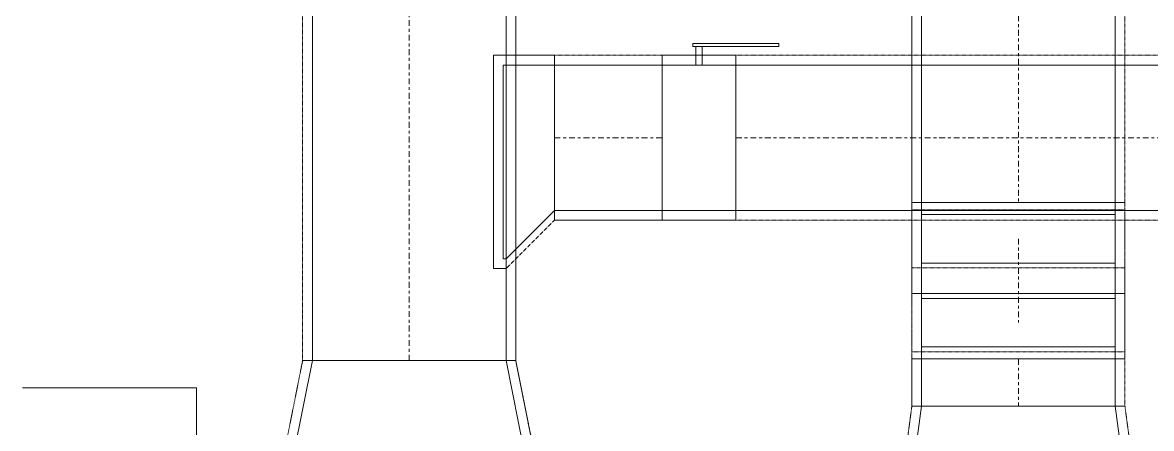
# Model space of a CAD drawing. Header units: inches. Extents: x -83664 to 20107, y -47222 to 19398.
# Drawn here: x 2016 to 4346, y -5543 to -4706 of the extents above; entities that cross this region are included whole.
import ezdxf

# ---------------------------------------------------------------- set-up
doc = ezdxf.new("R2010")
doc.units = ezdxf.units.IN
doc.header["$MEASUREMENT"] = 0
doc.linetypes.add('Center', pattern=[29.999999, 12, -6, 6, -6])
doc.linetypes.add('Hidden 0_50', pattern=[1.0584, 0.5292, -0.5292])
doc.layers.add('M-HVAC-DUCT', color=7, linetype='Continuous', lineweight=9, true_color=0xffe97f)
doc.layers.add('M-HVAC-DUCT-CNTR', color=7, linetype='Center', lineweight=9)
doc.layers.add('M-HVAC-DUCT-IDEN', color=7, linetype='Continuous', lineweight=18)

# ---------------------------------------------------------------- blocks, each defined once
blk = doc.blocks.new('M_Rectangular Transition - Length - Standard-8295920-FIRST FLOOR AC CONDITIONING LAYOUT - PART A')
at = {"layer": 'M-HVAC-DUCT', "color": 6, "true_color": 0xff00ff}
for p, q in [((0, 275), (0, -275)), ((0, 275), (375, 200)), ((0, 275), (375, 200)), ((0, -275), (0, 275)), ((375, -200), (375, 200)), ((375, 200), (375, -200)), ((0, -275), (375, -200)), ((375, -200), (0, -275))]:
    blk.add_line(p, q, dxfattribs=at)
blk = doc.blocks.new('M_Rectangular Tap - Beveled - Standard-V65-FIRST FLOOR AC CONDITIONING LAYOUT - PART A')
at = {"layer": 'M-HVAC-DUCT', "color": 6, "true_color": 0xff00ff}
for p, q in [((0, 250), (-6.096, 250)), ((-6.096, -150), (-6.096, 250)), ((-6.096, 250), (-6.096, -150)), ((-6.096, 250), (0, 250)), ((100, 150), (0, 250)), ((100, 150), (0, 250)), ((100, 150), (100, -150)), ((100, -150), (100, 150)), ((-6.096, -150), (100, -150)), ((100, -150), (-6.096, -150))]:
    blk.add_line(p, q, dxfattribs=at)
blk = doc.blocks.new('TEMW-ME-DMP-Volume Control Damper - Standard-V98-FIRST FLOOR AC CONDITIONING LAYOUT - PART A')
at = {"layer": 'M-HVAC-DUCT', "color": 6, "true_color": 0xff00ff}
for p, q in [((-165.1, 188.1), (-165.1, 194.45)), ((-152.4, 194.45), (-165.1, 194.45)), ((-165.1, 188.1), (-152.4, 188.1)), ((0, 194.45), (-152.4, 194.45)), ((-152.4, 194.45), (0, 194.45)), ((0, 188.1), (-152.4, 188.1)), ((-152.4, 188.1), (0, 188.1)), ((-6.35, 150), (-6.35, 188.1)), ((6.35, 188.1), (-6.35, 188.1)), ((6.35, 188.1), (-6.35, 188.1)), ((12.7, 194.45), (0, 194.45)), ((0, 188.1), (12.7, 188.1)), ((6.35, 188.1), (6.35, 150)), ((12.7, 194.45), (12.7, 188.1)), ((-76.2, 150), (-76.2, -150)), ((-76.2, -150), (-76.2, 150)), ((76.2, 150), (-76.2, 150)), ((-76.2, 150), (76.2, 150)), ((-76.2, 150), (76.2, 150)), ((-6.35, 150), (6.35, 150)), ((-6.35, 150), (6.35, 150)), ((76.2, 150), (76.2, -150)), ((76.2, -150), (76.2, 150)), ((-76.2, -150), (76.2, -150)), ((-76.2, -150), (76.2, -150)), ((-76.2, -150), (76.2, -150))]:
    blk.add_line(p, q, dxfattribs=at)
blk = doc.blocks.new('M_Rec Elbow - Radius - 0_75W-7691857-FIRST FLOOR AC CONDITIONING LAYOUT - PART A')
at = {"layer": 'M-HVAC-DUCT', "color": 30, "true_color": 0xff7f00}
for p, q in [((155328.5, 93295.2), (155728.5, 93295.2)), ((155728.5, 93295.2), (155328.5, 93295.2)), ((155328.5, 93295.2), (155328.5, 93270.2)), ((155328.5, 93170.2), (155328.5, 93295.2)), ((155728.5, 93270.2), (155728.5, 93295.2)), ((155728.5, 93170.2), (155728.5, 93295.2)), ((155328.5, 93270.2), (155328.5, 93170.2)), ((155728.5, 93270.2), (155328.5, 93270.2)), ((155728.5, 93170.2), (155728.5, 93270.2)), ((155328.5, 93170.2), (155728.5, 93170.2))]:
    blk.add_line(p, q, dxfattribs=at)
blk = doc.blocks.new('M_Rec Elbow - Radius - 0_75W-V203-FIRST FLOOR AC CONDITIONING LAYOUT - PART A')
at = {"layer": 'M-HVAC-DUCT', "color": 30, "true_color": 0xff7f00}
for p, q in [((155328.5, 92997.3), (155328.5, 93097.3)), ((155328.5, 93097.3), (155728.5, 93097.3)), ((155328.5, 93097.3), (155328.5, 92972.3)), ((155728.5, 93097.3), (155728.5, 92997.3)), ((155728.5, 93097.3), (155728.5, 92972.3)), ((155728.5, 92997.3), (155328.5, 92997.3)), ((155328.5, 92997.3), (155328.5, 92972.3)), ((155728.5, 92972.3), (155728.5, 92997.3)), ((155728.5, 92972.3), (155328.5, 92972.3)), ((155328.5, 92972.3), (155728.5, 92972.3))]:
    blk.add_line(p, q, dxfattribs=at)
blk = doc.blocks.new('M_Rec Transition - Length - Standard-9298747-FIRST FLOOR AC CONDITIONING LAYOUT - PART A')
at = {"layer": 'M-HVAC-DUCT', "color": 30, "true_color": 0xff7f00}
for p, q in [((0, 200), (375, 250)), ((0, 200), (375, 250)), ((375, -250), (375, 250)), ((375, 250), (375, -250)), ((0, 200), (0, -200)), ((0, -200), (0, 200)), ((0, -200), (375, -250)), ((375, -250), (0, -200))]:
    blk.add_line(p, q, dxfattribs=at)
blk = doc.blocks.new('TEMW-SMBZ-HO-BM-HVAC-00002_rvt-1-FIRST FLOOR AC CONDITIONING LAYOUT - PART A')
at = {"layer": 'M-HVAC-DUCT', "color": 30, "linetype": 'Hidden 0_50', "true_color": 0xff7f00}
for p, q in [((155308.5, 95091), (155308.5, 93295.2)), ((155308.5, 93295.2), (155308.5, 95091)), ((155748.5, 93295.2), (155748.5, 95091)), ((155748.5, 93295.2), (155748.5, 95091)), ((155308.5, 93295.2), (155748.5, 93295.2)), ((155748.5, 93295.2), (155308.5, 93295.2)), ((155308.5, 93280.2), (155308.5, 93295.2)), ((155308.5, 93295.2), (155308.5, 93160.2)), ((155748.5, 93295.2), (155308.5, 93295.2)), ((155748.5, 93295.2), (155308.5, 93295.2)), ((155748.5, 93160.2), (155748.5, 93295.2)), ((155748.5, 93295.2), (155748.5, 93280.2)), ((155308.5, 93280.2), (155748.5, 93280.2)), ((155308.5, 93160.2), (155308.5, 93280.2)), ((155308.5, 93280.2), (155308.5, 93107.3)), ((155308.5, 93160.2), (155308.5, 93280.2)), ((155308.5, 93280.2), (155748.5, 93280.2)), ((155748.5, 93280.2), (155748.5, 93160.2)), ((155748.5, 93107.3), (155748.5, 93280.2)), ((155748.5, 93280.2), (155748.5, 93160.2)), ((155748.5, 93160.2), (155308.5, 93160.2)), ((155308.5, 92987.3), (155308.5, 93160.2)), ((155748.5, 93160.2), (155308.5, 93160.2)), ((155748.5, 92987.3), (155748.5, 93160.2)), ((155308.5, 93107.3), (155308.5, 92987.3)), ((155748.5, 93107.3), (155308.5, 93107.3)), ((155308.5, 93107.3), (155308.5, 92972.3)), ((155308.5, 93107.3), (155308.5, 92987.3)), ((155308.5, 93107.3), (155748.5, 93107.3)), ((155748.5, 92987.3), (155748.5, 93107.3)), ((155748.5, 92987.3), (155748.5, 93107.3)), ((155748.5, 92972.3), (155748.5, 93107.3)), ((155308.5, 92987.3), (155748.5, 92987.3)), ((155308.5, 92972.3), (155308.5, 92987.3)), ((155308.5, 92987.3), (155748.5, 92987.3)), ((155748.5, 92987.3), (155748.5, 92972.3)), ((155308.5, 92972.3), (155748.5, 92972.3)), ((155748.5, 92972.3), (155308.5, 92972.3)), ((155308.5, 92972.3), (155308.5, 92875)), ((155308.5, 92875), (155308.5, 92972.3)), ((155748.5, 92972.3), (155308.5, 92972.3)), ((155308.5, 92972.3), (155748.5, 92972.3)), ((155748.5, 92875), (155748.5, 92972.3)), ((155748.5, 92875), (155748.5, 92972.3)), ((155308.5, 92875), (155258.5, 92500)), ((155258.5, 92500), (155308.5, 92875)), ((155308.5, 92875), (155748.5, 92875)), ((155748.5, 92875), (155308.5, 92875)), ((155748.5, 92875), (155308.5, 92875)), ((155308.5, 92875), (155748.5, 92875)), ((155748.5, 92875), (155798.5, 92500)), ((155748.5, 92875), (155798.5, 92500))]:
    blk.add_line(p, q, dxfattribs=at)
at = {"layer": 'M-HVAC-DUCT', "color": 30, "true_color": 0xff7f00}
for p, q in [((155328.5, 93295.2), (155328.5, 95091)), ((155328.5, 93295.2), (155328.5, 95091)), ((155728.5, 95091), (155728.5, 93295.2)), ((155728.5, 93295.2), (155728.5, 95091)), ((155728.5, 93295.2), (155328.5, 93295.2)), ((155328.5, 93295.2), (155728.5, 93295.2)), ((155328.5, 93170.2), (155328.5, 93270.2)), ((155328.5, 93270.2), (155728.5, 93270.2)), ((155328.5, 93097.3), (155328.5, 93270.2)), ((155728.5, 93270.2), (155728.5, 93170.2)), ((155728.5, 93097.3), (155728.5, 93270.2)), ((155728.5, 93170.2), (155328.5, 93170.2)), ((155328.5, 92997.3), (155328.5, 93170.2)), ((155728.5, 93170.2), (155728.5, 92997.3)), ((155728.5, 93097.3), (155328.5, 93097.3)), ((155328.5, 93097.3), (155328.5, 92997.3)), ((155728.5, 92997.3), (155728.5, 93097.3)), ((155328.5, 92997.3), (155728.5, 92997.3)), ((155728.5, 92972.3), (155328.5, 92972.3)), ((155328.5, 92972.3), (155728.5, 92972.3)), ((155328.5, 92875), (155328.5, 92972.3)), ((155328.5, 92875), (155328.5, 92972.3)), ((155728.5, 92972.3), (155728.5, 92875)), ((155728.5, 92875), (155728.5, 92972.3)), ((155728.5, 92875), (155328.5, 92875)), ((155328.5, 92875), (155728.5, 92875))]:
    blk.add_line(p, q, dxfattribs=at)
at = {"layer": 'M-HVAC-DUCT', "color": 6, "linetype": 'Hidden 0_50', "true_color": 0xff00ff}
for p, q in [((154050.6, 94207.7), (154050.6, 92969.1)), ((154050.6, 94207.7), (154050.6, 92969.1)), ((154490.6, 92969.1), (154490.6, 94207.7)), ((154490.6, 94207.7), (154490.6, 92969.1)), ((154444.5, 93158.6), (154444.5, 93598.6)), ((154444.5, 93598.6), (154570.6, 93598.6)), ((154570.6, 93598.6), (154444.5, 93598.6)), ((154444.5, 93598.6), (154444.5, 93158.6)), ((154570.6, 93598.6), (154570.6, 93258.6)), ((154570.6, 93258.6), (154570.6, 93598.6)), ((154570.6, 93258.6), (154570.6, 93598.6)), ((154570.6, 93598.6), (154570.6, 93258.6)), ((154792.7, 93598.6), (154570.6, 93598.6)), ((154792.7, 93598.6), (154570.6, 93598.6)), ((154792.7, 93598.6), (154792.7, 93258.6)), ((154945.1, 93598.6), (154792.7, 93598.6)), ((154792.7, 93598.6), (154945.1, 93598.6)), ((154792.7, 93258.6), (154792.7, 93598.6)), ((154792.7, 93258.6), (154792.7, 93598.6)), ((154792.7, 93598.6), (154792.7, 93258.6)), ((154945.1, 93258.6), (154945.1, 93598.6)), ((154945.1, 93598.6), (154945.1, 93258.6)), ((156920.6, 93598.6), (154945.1, 93598.6)), ((156920.6, 93598.6), (154945.1, 93598.6)), ((154945.1, 93258.6), (154945.1, 93598.6)), ((154945.1, 93598.6), (154945.1, 93258.6)), ((154570.6, 93258.6), (154470.6, 93158.6)), ((154470.6, 93158.6), (154570.6, 93258.6)), ((154570.6, 93258.6), (154792.7, 93258.6)), ((154792.7, 93258.6), (154570.6, 93258.6)), ((154792.7, 93258.6), (154945.1, 93258.6)), ((154945.1, 93258.6), (154792.7, 93258.6)), ((154945.1, 93258.6), (156920.6, 93258.6)), ((156920.6, 93258.6), (154945.1, 93258.6)), ((154470.6, 93158.6), (154444.5, 93158.6)), ((154444.5, 93158.6), (154470.6, 93158.6)), ((153975.6, 92594.1), (154050.6, 92969.1)), ((153975.6, 92594.1), (154050.6, 92969.1)), ((154490.6, 92969.1), (154050.6, 92969.1)), ((154050.6, 92969.1), (154490.6, 92969.1)), ((154490.6, 92969.1), (154050.6, 92969.1)), ((154050.6, 92969.1), (154490.6, 92969.1)), ((154565.6, 92594.1), (154490.6, 92969.1)), ((154490.6, 92969.1), (154565.6, 92594.1))]:
    blk.add_line(p, q, dxfattribs=at)
at = {"layer": 'M-HVAC-DUCT', "color": 6, "true_color": 0xff00ff}
for p, q in [((154070.6, 92969.1), (154070.6, 94207.7)), ((154070.6, 94207.7), (154070.6, 92969.1)), ((154470.6, 94207.7), (154470.6, 92969.1)), ((154470.6, 94207.7), (154470.6, 92969.1)), ((154464.5, 93578.6), (154470.6, 93578.6)), ((154470.6, 93578.6), (154464.5, 93578.6)), ((154464.5, 93178.6), (154464.5, 93578.6)), ((154464.5, 93578.6), (154464.5, 93178.6)), ((154470.6, 93178.6), (154470.6, 93578.6)), ((154470.6, 93178.6), (154470.6, 93578.6)), ((154570.6, 93578.6), (154570.6, 93278.6)), ((154570.6, 93278.6), (154570.6, 93578.6)), ((154570.6, 93578.6), (154792.7, 93578.6)), ((154792.7, 93578.6), (154570.6, 93578.6)), ((154792.7, 93578.6), (154792.7, 93278.6)), ((154792.7, 93278.6), (154792.7, 93578.6)), ((154945.1, 93578.6), (154945.1, 93278.6)), ((154945.1, 93278.6), (154945.1, 93578.6)), ((154945.1, 93578.6), (156920.6, 93578.6)), ((156920.6, 93578.6), (154945.1, 93578.6)), ((154792.7, 93278.6), (154570.6, 93278.6)), ((154792.7, 93278.6), (154570.6, 93278.6)), ((156920.6, 93278.6), (154945.1, 93278.6)), ((156920.6, 93278.6), (154945.1, 93278.6)), ((154470.6, 93178.6), (154464.5, 93178.6)), ((154464.5, 93178.6), (154470.6, 93178.6)), ((154070.6, 92969.1), (154470.6, 92969.1)), ((154470.6, 92969.1), (154070.6, 92969.1))]:
    blk.add_line(p, q, dxfattribs=at)
at = {"layer": 'M-HVAC-DUCT-CNTR', "color": 30, "true_color": 0xff7f00}
for p, q in [((155528.5, 95091), (155528.5, 93295.2)), ((155528.5, 93220.2), (155528.5, 93047.3)), ((155528.5, 92972.3), (155528.5, 92875))]:
    blk.add_line(p, q, dxfattribs=at)
at = {"layer": 'M-HVAC-DUCT-CNTR', "color": 6, "true_color": 0xff00ff}
for p, q in [((154270.6, 92969.1), (154270.6, 94207.7)), ((154570.6, 93428.6), (154792.7, 93428.6)), ((154945.1, 93428.6), (156920.6, 93428.6))]:
    blk.add_line(p, q, dxfattribs=at)
at = {"layer": 'M-HVAC-DUCT', "color": 6, "linetype": 'Hidden 0_50', "lineweight": 9, "true_color": 0xff00ff, "extrusion": (0, 0, -1)}
blk.add_blockref('TEMW-ME-DMP-Volume Control Damper - Standard-V98-FIRST FLOOR AC CONDITIONING LAYOUT - PART A', (-154868.9, 93428.6), dxfattribs=at)
at = {"layer": 'M-HVAC-DUCT', "color": 6, "linetype": 'Hidden 0_50', "lineweight": 9, "true_color": 0xff00ff, "extrusion": (0, 0, -1), "rotation": 180}
blk.add_blockref('M_Rectangular Tap - Beveled - Standard-V65-FIRST FLOOR AC CONDITIONING LAYOUT - PART A', (-154470.6, 93428.6), dxfattribs=at)
at = {"layer": 'M-HVAC-DUCT', "color": 6, "linetype": 'Hidden 0_50', "lineweight": 9, "true_color": 0xff00ff}
for name in ['M_Rec Elbow - Radius - 0_75W-7691857-FIRST FLOOR AC CONDITIONING LAYOUT - PART A', 'M_Rec Elbow - Radius - 0_75W-V203-FIRST FLOOR AC CONDITIONING LAYOUT - PART A']:
    blk.add_blockref(name, (0, 0), dxfattribs=at)
for name, p, rotation in [('M_Rectangular Transition - Length - Standard-8295920-FIRST FLOOR AC CONDITIONING LAYOUT - PART A', (154270.6, 92594.1), 90), ('M_Rec Transition - Length - Standard-9298747-FIRST FLOOR AC CONDITIONING LAYOUT - PART A', (155528.5, 92875), 270)]:
    blk.add_blockref(name, p, dxfattribs=dict(at, rotation=rotation))
blk = doc.blocks.new('TEMW-SMBZ-HO-BM-HVAC-00002_rvt-2-FIRST FLOOR AC CONDITIONING LAYOUT - PART A')
at = {"layer": 'M-HVAC-DUCT', "color": 30, "linetype": 'Hidden 0_50', "true_color": 0xff7f00}
for p, q in [((155308.5, 95091), (155308.5, 93295.2)), ((155308.5, 93295.2), (155308.5, 95091)), ((155748.5, 93295.2), (155748.5, 95091)), ((155748.5, 93295.2), (155748.5, 95091)), ((155308.5, 93295.2), (155748.5, 93295.2)), ((155748.5, 93295.2), (155308.5, 93295.2)), ((155308.5, 93280.2), (155308.5, 93295.2)), ((155308.5, 93295.2), (155308.5, 93160.2)), ((155748.5, 93295.2), (155308.5, 93295.2)), ((155748.5, 93295.2), (155308.5, 93295.2)), ((155748.5, 93160.2), (155748.5, 93295.2)), ((155748.5, 93295.2), (155748.5, 93280.2)), ((155308.5, 93280.2), (155748.5, 93280.2)), ((155308.5, 93160.2), (155308.5, 93280.2)), ((155308.5, 93280.2), (155308.5, 93107.3)), ((155308.5, 93160.2), (155308.5, 93280.2)), ((155308.5, 93280.2), (155748.5, 93280.2)), ((155748.5, 93280.2), (155748.5, 93160.2)), ((155748.5, 93107.3), (155748.5, 93280.2)), ((155748.5, 93280.2), (155748.5, 93160.2)), ((155748.5, 93160.2), (155308.5, 93160.2)), ((155308.5, 92987.3), (155308.5, 93160.2)), ((155748.5, 93160.2), (155308.5, 93160.2)), ((155748.5, 92987.3), (155748.5, 93160.2)), ((155308.5, 93107.3), (155308.5, 92987.3)), ((155748.5, 93107.3), (155308.5, 93107.3)), ((155308.5, 93107.3), (155308.5, 92972.3)), ((155308.5, 93107.3), (155308.5, 92987.3)), ((155308.5, 93107.3), (155748.5, 93107.3)), ((155748.5, 92987.3), (155748.5, 93107.3)), ((155748.5, 92987.3), (155748.5, 93107.3)), ((155748.5, 92972.3), (155748.5, 93107.3)), ((155308.5, 92987.3), (155748.5, 92987.3)), ((155308.5, 92972.3), (155308.5, 92987.3)), ((155308.5, 92987.3), (155748.5, 92987.3)), ((155748.5, 92987.3), (155748.5, 92972.3)), ((155308.5, 92972.3), (155748.5, 92972.3)), ((155748.5, 92972.3), (155308.5, 92972.3)), ((155308.5, 92972.3), (155308.5, 92875)), ((155308.5, 92875), (155308.5, 92972.3)), ((155748.5, 92972.3), (155308.5, 92972.3)), ((155308.5, 92972.3), (155748.5, 92972.3)), ((155748.5, 92875), (155748.5, 92972.3)), ((155748.5, 92875), (155748.5, 92972.3)), ((155308.5, 92875), (155258.5, 92500)), ((155258.5, 92500), (155308.5, 92875)), ((155308.5, 92875), (155748.5, 92875)), ((155748.5, 92875), (155308.5, 92875)), ((155748.5, 92875), (155308.5, 92875)), ((155308.5, 92875), (155748.5, 92875)), ((155748.5, 92875), (155798.5, 92500)), ((155748.5, 92875), (155798.5, 92500))]:
    blk.add_line(p, q, dxfattribs=at)
at = {"layer": 'M-HVAC-DUCT', "color": 30, "true_color": 0xff7f00}
for p, q in [((155328.5, 93295.2), (155328.5, 95091)), ((155328.5, 93295.2), (155328.5, 95091)), ((155728.5, 95091), (155728.5, 93295.2)), ((155728.5, 93295.2), (155728.5, 95091)), ((155728.5, 93295.2), (155328.5, 93295.2)), ((155328.5, 93295.2), (155728.5, 93295.2)), ((155328.5, 93170.2), (155328.5, 93270.2)), ((155328.5, 93270.2), (155728.5, 93270.2)), ((155328.5, 93097.3), (155328.5, 93270.2)), ((155728.5, 93270.2), (155728.5, 93170.2)), ((155728.5, 93097.3), (155728.5, 93270.2)), ((155728.5, 93170.2), (155328.5, 93170.2)), ((155328.5, 92997.3), (155328.5, 93170.2)), ((155728.5, 93170.2), (155728.5, 92997.3)), ((155728.5, 93097.3), (155328.5, 93097.3)), ((155328.5, 93097.3), (155328.5, 92997.3)), ((155728.5, 92997.3), (155728.5, 93097.3)), ((155328.5, 92997.3), (155728.5, 92997.3)), ((155728.5, 92972.3), (155328.5, 92972.3)), ((155328.5, 92972.3), (155728.5, 92972.3)), ((155328.5, 92875), (155328.5, 92972.3)), ((155328.5, 92875), (155328.5, 92972.3)), ((155728.5, 92972.3), (155728.5, 92875)), ((155728.5, 92875), (155728.5, 92972.3)), ((155728.5, 92875), (155328.5, 92875)), ((155328.5, 92875), (155728.5, 92875))]:
    blk.add_line(p, q, dxfattribs=at)
at = {"layer": 'M-HVAC-DUCT', "color": 6, "linetype": 'Hidden 0_50', "true_color": 0xff00ff}
for p, q in [((154050.6, 94207.7), (154050.6, 92969.1)), ((154050.6, 94207.7), (154050.6, 92969.1)), ((154490.6, 92969.1), (154490.6, 94207.7)), ((154490.6, 94207.7), (154490.6, 92969.1)), ((154444.5, 93158.6), (154444.5, 93598.6)), ((154444.5, 93598.6), (154570.6, 93598.6)), ((154570.6, 93598.6), (154444.5, 93598.6)), ((154444.5, 93598.6), (154444.5, 93158.6)), ((154570.6, 93598.6), (154570.6, 93258.6)), ((154570.6, 93258.6), (154570.6, 93598.6)), ((154570.6, 93258.6), (154570.6, 93598.6)), ((154570.6, 93598.6), (154570.6, 93258.6)), ((154792.7, 93598.6), (154570.6, 93598.6)), ((154792.7, 93598.6), (154570.6, 93598.6)), ((154792.7, 93598.6), (154792.7, 93258.6)), ((154945.1, 93598.6), (154792.7, 93598.6)), ((154792.7, 93598.6), (154945.1, 93598.6)), ((154792.7, 93258.6), (154792.7, 93598.6)), ((154792.7, 93258.6), (154792.7, 93598.6)), ((154792.7, 93598.6), (154792.7, 93258.6)), ((154945.1, 93258.6), (154945.1, 93598.6)), ((154945.1, 93598.6), (154945.1, 93258.6)), ((156920.6, 93598.6), (154945.1, 93598.6)), ((156920.6, 93598.6), (154945.1, 93598.6)), ((154945.1, 93258.6), (154945.1, 93598.6)), ((154945.1, 93598.6), (154945.1, 93258.6)), ((154570.6, 93258.6), (154470.6, 93158.6)), ((154470.6, 93158.6), (154570.6, 93258.6)), ((154570.6, 93258.6), (154792.7, 93258.6)), ((154792.7, 93258.6), (154570.6, 93258.6)), ((154792.7, 93258.6), (154945.1, 93258.6)), ((154945.1, 93258.6), (154792.7, 93258.6)), ((154945.1, 93258.6), (156920.6, 93258.6)), ((156920.6, 93258.6), (154945.1, 93258.6)), ((154470.6, 93158.6), (154444.5, 93158.6)), ((154444.5, 93158.6), (154470.6, 93158.6)), ((153975.6, 92594.1), (154050.6, 92969.1)), ((153975.6, 92594.1), (154050.6, 92969.1)), ((154490.6, 92969.1), (154050.6, 92969.1)), ((154050.6, 92969.1), (154490.6, 92969.1)), ((154490.6, 92969.1), (154050.6, 92969.1)), ((154050.6, 92969.1), (154490.6, 92969.1)), ((154565.6, 92594.1), (154490.6, 92969.1)), ((154490.6, 92969.1), (154565.6, 92594.1))]:
    blk.add_line(p, q, dxfattribs=at)
at = {"layer": 'M-HVAC-DUCT', "color": 6, "true_color": 0xff00ff}
for p, q in [((154070.6, 92969.1), (154070.6, 94207.7)), ((154070.6, 94207.7), (154070.6, 92969.1)), ((154470.6, 94207.7), (154470.6, 92969.1)), ((154470.6, 94207.7), (154470.6, 92969.1)), ((154464.5, 93578.6), (154470.6, 93578.6)), ((154470.6, 93578.6), (154464.5, 93578.6)), ((154464.5, 93178.6), (154464.5, 93578.6)), ((154464.5, 93578.6), (154464.5, 93178.6)), ((154470.6, 93178.6), (154470.6, 93578.6)), ((154470.6, 93178.6), (154470.6, 93578.6)), ((154570.6, 93578.6), (154570.6, 93278.6)), ((154570.6, 93278.6), (154570.6, 93578.6)), ((154570.6, 93578.6), (154792.7, 93578.6)), ((154792.7, 93578.6), (154570.6, 93578.6)), ((154792.7, 93578.6), (154792.7, 93278.6)), ((154792.7, 93278.6), (154792.7, 93578.6)), ((154945.1, 93578.6), (154945.1, 93278.6)), ((154945.1, 93278.6), (154945.1, 93578.6)), ((154945.1, 93578.6), (156920.6, 93578.6)), ((156920.6, 93578.6), (154945.1, 93578.6)), ((154792.7, 93278.6), (154570.6, 93278.6)), ((154792.7, 93278.6), (154570.6, 93278.6)), ((156920.6, 93278.6), (154945.1, 93278.6)), ((156920.6, 93278.6), (154945.1, 93278.6)), ((154470.6, 93178.6), (154464.5, 93178.6)), ((154464.5, 93178.6), (154470.6, 93178.6)), ((154070.6, 92969.1), (154470.6, 92969.1)), ((154470.6, 92969.1), (154070.6, 92969.1))]:
    blk.add_line(p, q, dxfattribs=at)
at = {"layer": 'M-HVAC-DUCT-CNTR', "color": 30, "true_color": 0xff7f00}
for p, q in [((155528.5, 95091), (155528.5, 93295.2)), ((155528.5, 93220.2), (155528.5, 93047.3)), ((155528.5, 92972.3), (155528.5, 92875))]:
    blk.add_line(p, q, dxfattribs=at)
at = {"layer": 'M-HVAC-DUCT-CNTR', "color": 6, "true_color": 0xff00ff}
for p, q in [((154270.6, 92969.1), (154270.6, 94207.7)), ((154570.6, 93428.6), (154792.7, 93428.6)), ((154945.1, 93428.6), (156920.6, 93428.6))]:
    blk.add_line(p, q, dxfattribs=at)
at = {"layer": 'M-HVAC-DUCT', "color": 6, "linetype": 'Hidden 0_50', "lineweight": 9, "true_color": 0xff00ff, "extrusion": (0, 0, -1)}
blk.add_blockref('TEMW-ME-DMP-Volume Control Damper - Standard-V98-FIRST FLOOR AC CONDITIONING LAYOUT - PART A', (-154868.9, 93428.6), dxfattribs=at)
at = {"layer": 'M-HVAC-DUCT', "color": 6, "linetype": 'Hidden 0_50', "lineweight": 9, "true_color": 0xff00ff, "extrusion": (0, 0, -1), "rotation": 180}
blk.add_blockref('M_Rectangular Tap - Beveled - Standard-V65-FIRST FLOOR AC CONDITIONING LAYOUT - PART A', (-154470.6, 93428.6), dxfattribs=at)
at = {"layer": 'M-HVAC-DUCT', "color": 6, "linetype": 'Hidden 0_50', "lineweight": 9, "true_color": 0xff00ff}
for name in ['M_Rec Elbow - Radius - 0_75W-7691857-FIRST FLOOR AC CONDITIONING LAYOUT - PART A', 'M_Rec Elbow - Radius - 0_75W-V203-FIRST FLOOR AC CONDITIONING LAYOUT - PART A']:
    blk.add_blockref(name, (0, 0), dxfattribs=at)
for name, p, rotation in [('M_Rectangular Transition - Length - Standard-8295920-FIRST FLOOR AC CONDITIONING LAYOUT - PART A', (154270.6, 92594.1), 90), ('M_Rec Transition - Length - Standard-9298747-FIRST FLOOR AC CONDITIONING LAYOUT - PART A', (155528.5, 92875), 270)]:
    blk.add_blockref(name, p, dxfattribs=dict(at, rotation=rotation))

msp = doc.modelspace()

# ---------------------------------------------------------------- linework, layer by layer
at = {"layer": 'M-HVAC-DUCT-IDEN', "lineweight": 9}
for p, q in [((2374.7, -5459.2), (2015.6, -5459.2)), ((2374.7, -6674.9), (2374.7, -5459.2))]:
    msp.add_line(p, q, dxfattribs=at)

# ---------------------------------------------------------------- block references
at = {"lineweight": 5}
for name in ['TEMW-SMBZ-HO-BM-HVAC-00002_rvt-1-FIRST FLOOR AC CONDITIONING LAYOUT - PART A', 'TEMW-SMBZ-HO-BM-HVAC-00002_rvt-2-FIRST FLOOR AC CONDITIONING LAYOUT - PART A']:
    msp.add_blockref(name, (-151456.7, -98372.2), dxfattribs=at)

doc.saveas('drawing.dxf')
